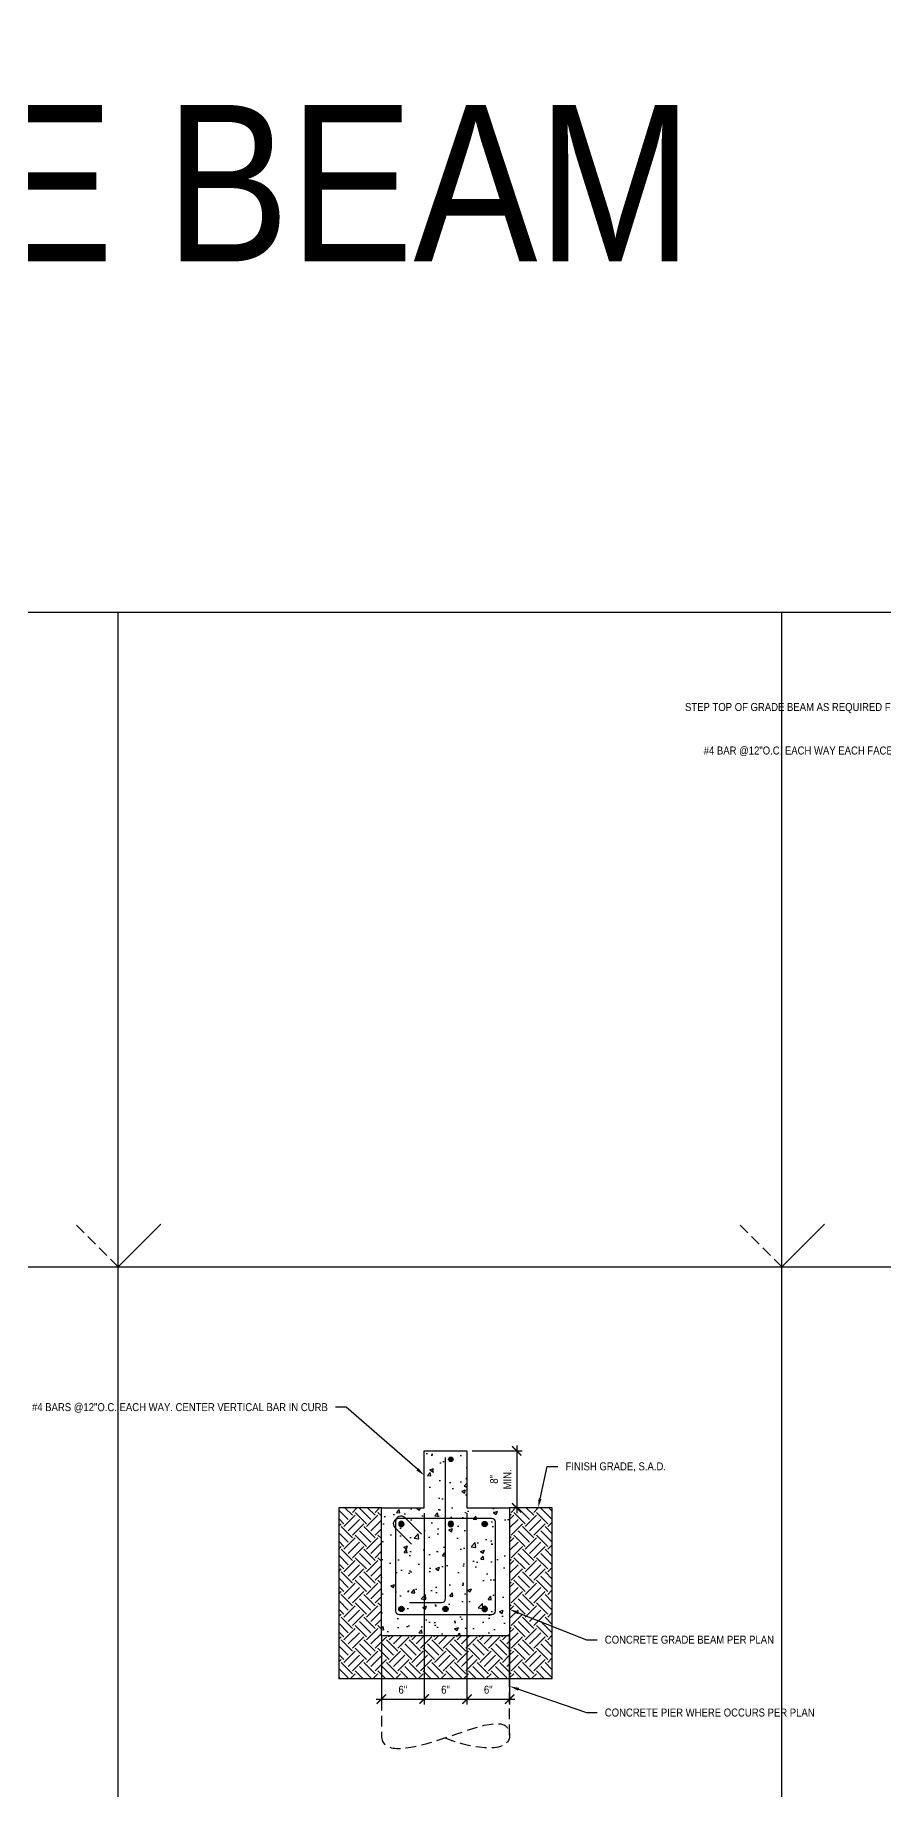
# Model space of a CAD drawing. Header units: inches. Extents: x -2661 to 42767, y -1222 to 9099.
# Drawn here: x -307.2 to -188, y 1586 to 1832.7 of the extents above; entities that cross this region are included whole.
import ezdxf
from ezdxf import colors
from ezdxf.entities.mleader import LeaderData, LeaderLine
from ezdxf.math import Vec2, Vec3

# ---------------------------------------------------------------- set-up
doc = ezdxf.new("R2010")
doc.units = ezdxf.units.IN
doc.header["$LTSCALE"] = 12
doc.header["$MEASUREMENT"] = 0
doc.header["$PDMODE"] = 3
doc.linetypes.add('HIDDEN2', pattern=[0.1875, 0.125, -0.0625])
doc.layers.get('0').update_dxf_attribs({"linetype": 'CONTINUOUS'})
doc.layers.get('DefPoints').update_dxf_attribs({"color": 251, "linetype": 'CONTINUOUS'})
doc.layers.add('DESIGNER COMMENTS', color=221, linetype='CONTINUOUS', plot=False)
doc.layers.add('S-ANNO-GRID-NONPLOT', color=251, linetype='CONTINUOUS', plot=False)
for name, color, linetype in [('S-ANNO-DIMS', 2, 'CONTINUOUS'), ('S-ANNO-NOTE', 4, 'CONTINUOUS'), ('S-CONC', 4, 'CONTINUOUS'), ('S-GRADE', 3, 'CONTINUOUS'), ('S-REBAR', 7, 'CONTINUOUS')]:
    doc.layers.add(name, color=color, linetype=linetype)
doc.layers.add('S-ANNO-NONPLOT', color=253, linetype='CONTINUOUS', plot=False, transparency=0.5)
doc.layers.add('S-HATCH-SOIL', color=7, linetype='CONTINUOUS', true_color=0x8f8f8f, transparency=0.8)
doc.layers.add('S-HATCH2', color=2, linetype='CONTINUOUS', transparency=0.5)
doc.styles.add('Arial', font='arial.ttf', dxfattribs={"width": 0.85})
doc.dimstyles.new('DIM-12_Se', dxfattribs={"dimscale": 12, "dimtxt": 0.09375, "dimasz": 0.109375, "dimexe": 0.0625, "dimexo": 0.0625, "dimgap": 0.0625, "dimtad": 1, "dimdec": 4, "dimzin": 11, "dimdsep": 46, "dimlunit": 4, "dimtxsty": 'Arial', "dimblk": 'ARCHTICK', "dimcen": 0.125, "dimdle": 0.0625, "dimclrd": 256, "dimclre": 256, "dimclrt": 4, "dimadec": 0, "dimazin": 0, "dimtfac": 0.75, "dimtdec": 4, "dimtmove": 0, "dimatfit": 3, "dimfxl": 1, "dimfrac": 1, "dimtolj": 1, "dimtzin": 0, "dimarcsym": 0})
pattern_1 = [(45, (-4065.087, -1630.151), (0, 3.1819805), [2.25, -2.25]), (45, (-4065.6837, -1629.5544), (0, 3.1819805), [2.25, -2.25]), (45, (-4066.2803, -1628.9578), (0, 3.1819805), [2.25, -2.25]), (135, (-4066.2803, -1628.56), (-3.1819805, 4e-16), [2.25, -2.25]), (135, (-4065.6837, -1627.9634), (-3.1819805, 4e-16), [2.25, -2.25]), (135, (-4065.087, -1627.3668), (-3.1819805, 4e-16), [2.25, -2.25])]

# ---------------------------------------------------------------- blocks, each defined once
blk = doc.blocks.new('Se_24x36_STARTERS_GRID')
for p, q in [((-279.63, 276), (-186.42, 276)), ((-186.42, -92), (-186.42, 276)), ((-186.42, 276), (-93.21, 276)), ((-93.21, -92), (-93.21, 276)), ((-93.21, 276), (0, 276)), ((-186.42, 184), (-180.42, 190)), ((-93.21, 184), (-87.21, 190)), ((-279.63, 184), (-186.42, 184)), ((-186.42, 184), (-93.21, 184)), ((-93.21, 184), (0, 184))]:
    blk.add_line(p, q)
at = {"linetype": 'HIDDEN2'}
for p, q in [((-186.42, 184), (-192.42, 190)), ((-93.21, 184), (-99.21, 190))]:
    blk.add_line(p, q, dxfattribs=at)
blk = doc.blocks.new('*U521')
h = blk.add_hatch(color=256)
h.dxf.hatch_style = 1
h.paths.add_polyline_path([(0.375, 0, 1), (-0.375, 0, 1)])
at = {"color": 0}
blk.add_circle((0, 0), 0.375, dxfattribs=at)
blk = doc.blocks.new('*U286')
h = blk.add_hatch(color=256)
h.dxf.hatch_style = 1
h.paths.add_polyline_path([(0.3125, 0, 1), (-0.3125, 0, 1)])
at = {"color": 0}
blk.add_circle((0, 0), 0.3125, dxfattribs=at)
blk = doc.blocks.new('*U226')
at = {"color": 0, "linetype": 'ByBlock'}
blk.add_open_spline([(0, 0), (0, -2.97), (9.04, -0.78), (17.92, 3.04), (18.01, 0), (18.01, -3.04), (11.7, -1.6), (8.9, -0.41)], degree=3, knots=[0, 0, 0, 0, 8.908055, 18.018583, 18.018583, 18.018583, 27.129112, 27.129112, 27.129112, 27.129112], dxfattribs=at)
blk = doc.blocks.new('_ARCHTICK')
at = {"color": 0, "linetype": 'ByBlock', "const_width": 0.15}
blk.add_lwpolyline([(-0.5, -0.5), (0.5, 0.5)], dxfattribs=at)
blk = doc.blocks.new('*D2149')
at = {"layer": 'DefPoints', "color": 0, "transparency": 16777216}
for p in [(-246.54, 1633.66), (-239.54, 1625.66), (-239.54, 1625.66)]:
    blk.add_point(p, dxfattribs=at)
at = {"layer": 'S-ANNO-DIMS', "lineweight": -2, "transparency": 16777216}
for p, q in [((-245.79, 1633.66), (-238.79, 1633.66)), ((-239.54, 1634.41), (-239.54, 1624.91))]:
    blk.add_line(p, q, dxfattribs=at)
at = {"layer": 'S-ANNO-DIMS', "lineweight": -2, "transparency": 16777216, "xscale": 1.3125, "yscale": 1.3125, "zscale": 1.3125}
for p, rotation in [((-239.54, 1633.66), 90), ((-239.54, 1625.66), 270)]:
    blk.add_blockref('_ARCHTICK', p, dxfattribs=dict(at, rotation=rotation))
at = {"layer": 'S-ANNO-DIMS', "color": 4, "transparency": 16777216, "insert": (-241.79, 1629.66), "char_height": 1.125, "attachment_point": 5, "rotation": 90, "style": 'Arial'}
blk.add_mtext('\\A1;8" \\PMIN.', dxfattribs=at)
blk = doc.blocks.new('*D2142')
at = {"layer": 'DefPoints', "color": 0, "transparency": 16777216}
for p in [(-252.54, 1625.66), (-258.54, 1607.66), (-252.54, 1598.77)]:
    blk.add_point(p, dxfattribs=at)
at = {"layer": 'S-ANNO-DIMS', "lineweight": -2, "transparency": 16777216}
for p, q in [((-252.54, 1624.91), (-252.54, 1598.02)), ((-258.54, 1606.91), (-258.54, 1598.02)), ((-259.29, 1598.77), (-251.79, 1598.77))]:
    blk.add_line(p, q, dxfattribs=at)
at = {"layer": 'S-ANNO-DIMS', "lineweight": -2, "transparency": 16777216, "xscale": 1.3125, "yscale": 1.3125, "zscale": 1.3125, "rotation": 180}
blk.add_blockref('_ARCHTICK', (-258.54, 1598.77), dxfattribs=at)
at = {"layer": 'S-ANNO-DIMS', "lineweight": -2, "transparency": 16777216, "xscale": 1.3125, "yscale": 1.3125, "zscale": 1.3125}
blk.add_blockref('_ARCHTICK', (-252.54, 1598.77), dxfattribs=at)
at = {"layer": 'S-ANNO-DIMS', "color": 4, "transparency": 16777216, "insert": (-255.54, 1600.09), "char_height": 1.125, "attachment_point": 5, "style": 'Arial'}
blk.add_mtext('\\A1;6"', dxfattribs=at)
blk = doc.blocks.new('*D2143')
at = {"layer": 'DefPoints', "color": 0, "transparency": 16777216}
for p in [(-252.54, 1625.66), (-246.54, 1625.66), (-246.54, 1598.77)]:
    blk.add_point(p, dxfattribs=at)
at = {"layer": 'S-ANNO-DIMS', "lineweight": -2, "transparency": 16777216}
for p, q in [((-252.54, 1624.91), (-252.54, 1598.02)), ((-246.54, 1624.91), (-246.54, 1598.02)), ((-253.29, 1598.77), (-245.79, 1598.77))]:
    blk.add_line(p, q, dxfattribs=at)
at = {"layer": 'S-ANNO-DIMS', "lineweight": -2, "transparency": 16777216, "xscale": 1.3125, "yscale": 1.3125, "zscale": 1.3125, "rotation": 180}
blk.add_blockref('_ARCHTICK', (-252.54, 1598.77), dxfattribs=at)
at = {"layer": 'S-ANNO-DIMS', "lineweight": -2, "transparency": 16777216, "xscale": 1.3125, "yscale": 1.3125, "zscale": 1.3125}
blk.add_blockref('_ARCHTICK', (-246.54, 1598.77), dxfattribs=at)
at = {"layer": 'S-ANNO-DIMS', "color": 4, "transparency": 16777216, "insert": (-249.54, 1600.09), "char_height": 1.125, "attachment_point": 5, "style": 'Arial'}
blk.add_mtext('\\A1;6"', dxfattribs=at)
blk = doc.blocks.new('*D2144')
at = {"layer": 'DefPoints', "color": 0, "transparency": 16777216}
for p in [(-246.54, 1625.66), (-240.54, 1607.66), (-240.54, 1598.77)]:
    blk.add_point(p, dxfattribs=at)
at = {"layer": 'S-ANNO-DIMS', "lineweight": -2, "transparency": 16777216}
for p, q in [((-246.54, 1624.91), (-246.54, 1598.02)), ((-240.54, 1606.91), (-240.54, 1598.02)), ((-247.29, 1598.77), (-239.79, 1598.77))]:
    blk.add_line(p, q, dxfattribs=at)
at = {"layer": 'S-ANNO-DIMS', "lineweight": -2, "transparency": 16777216, "xscale": 1.3125, "yscale": 1.3125, "zscale": 1.3125, "rotation": 180}
blk.add_blockref('_ARCHTICK', (-246.54, 1598.77), dxfattribs=at)
at = {"layer": 'S-ANNO-DIMS', "lineweight": -2, "transparency": 16777216, "xscale": 1.3125, "yscale": 1.3125, "zscale": 1.3125}
blk.add_blockref('_ARCHTICK', (-240.54, 1598.77), dxfattribs=at)
at = {"layer": 'S-ANNO-DIMS', "color": 4, "transparency": 16777216, "insert": (-243.54, 1600.09), "char_height": 1.125, "attachment_point": 5, "style": 'Arial'}
blk.add_mtext('\\A1;6"', dxfattribs=at)

msp = doc.modelspace()

# ---------------------------------------------------------------- hatches: boundary and pattern name
at = {"layer": 'S-HATCH-SOIL'}
h = msp.add_hatch(dxfattribs=at)
h.set_pattern_fill('EARTH', color=256, scale=9, angle=45, style=0)
h.set_pattern_definition(pattern_1)
h.paths.add_polyline_path([(-258.54253, 1607.6629), (-258.54253, 1625.6629), (-264.54253, 1625.6629), (-264.54253, 1601.6629), (-240.54253, 1601.6629), (-240.54253, 1607.6629)])
h = msp.add_hatch(dxfattribs=at)
h.set_pattern_fill('EARTH', color=256, scale=9, angle=45, style=0)
h.set_pattern_definition(pattern_1)
h.paths.add_polyline_path([(-234.54253, 1625.6629), (-240.54253, 1625.6629), (-240.54253, 1601.6629), (-234.54253, 1601.6629)])
at = {"layer": 'S-HATCH2'}
h = msp.add_hatch(dxfattribs=at)
h.set_pattern_fill('AR-CONC', color=256, scale=0.75, style=0)
h.set_pattern_definition([(50, (-1427.3073, 828.287), (5.379451, -0.470641), [0.5625, -6.1875]), (355, (-1427.3073, 828.287), (-1.040635, 5.64144), [0.45, -4.95]), (100.45144, (-1426.859, 828.2477), (4.338816, 5.1708), [0.478051, -5.258566]), (46.1842, (-1427.307, 829.787), (8.00431, -1.241395), [0.84375, -9.28125]), (96.63564, (-1426.64, 829.6835), (7.009965, 7.30589), [0.717078, -7.887853]), (351.18416, (-1427.307, 829.787), (7.009965, 7.30589), [0.675, -7.425]), (21, (-1426.5573, 829.412), (4.476803, -3.019642), [0.5625, -6.1875]), (326, (-1426.5573, 829.412), (1.824865, 5.438625), [0.45, -4.95]), (71.45144, (-1426.184, 829.1603), (6.301668, 2.418984), [0.478051, -5.258566]), (37.5, (-1427.3073, 828.287), (0.091199, 2.496704), [0, -4.89, 0, -5.025, 0, -4.96875]), (7.5, (-1427.3073, 828.287), (1.9730215, 2.958088), [0, -2.865, 0, -4.7775, 0, -1.89375]), (327.5, (-1428.9798, 828.287), (4.0036683, -0.1691615), [0, -1.875, 0, -5.85, 0, -7.7625]), (317.5, (-1429.7298, 828.287), (4.373896, 0.750787), [0, -2.4375, 0, -3.885, 0, -5.5125])])
h.paths.add_polyline_path([(-258.54253, 1625.6629), (-252.54253, 1625.6629), (-252.54253, 1633.6629), (-246.54253, 1633.6629), (-246.54253, 1625.6629), (-240.54253, 1625.6629), (-240.54253, 1607.6629), (-258.54253, 1607.6629)])

# ---------------------------------------------------------------- linework, layer by layer
at = {"layer": 'S-ANNO-NONPLOT', "transparency": 33554495}
msp.add_lwpolyline([(-258.54253, 1607.6629), (-258.54253, 1625.6629), (-264.54253, 1625.6629), (-264.54253, 1601.6629), (-240.54253, 1601.6629), (-240.54253, 1607.6629), (-258.54253, 1607.6629)], dxfattribs=at)
msp.add_lwpolyline([(-234.54253, 1625.6629), (-240.54253, 1625.6629), (-240.54253, 1601.6629), (-234.54253, 1601.6629)], close=True, dxfattribs=at)
at = {"layer": 'S-CONC'}
msp.add_lwpolyline([(-258.54253, 1625.6629), (-252.54253, 1625.6629), (-252.54253, 1633.6629), (-246.54253, 1633.6629), (-246.54253, 1625.6629), (-240.54253, 1625.6629), (-240.54253, 1607.6629), (-258.54253, 1607.6629)], close=True, dxfattribs=at)
at = {"layer": 'S-CONC', "color": 2, "linetype": 'HIDDEN2'}
msp.add_lwpolyline([(-240.54253, 1593.7228), (-240.54253, 1607.6629), (-258.54253, 1607.6629), (-258.5496, 1593.71948)], dxfattribs=at)
at = {"layer": 'S-GRADE'}
for p, q in [((-258.54253, 1625.6629), (-264.54253, 1625.6629)), ((-234.54253, 1625.6629), (-240.54253, 1625.6629))]:
    msp.add_line(p, q, dxfattribs=at)
at = {"layer": 'S-REBAR'}
for points in [[(-254.60308, 1612.35278), (-250.10308, 1612.35278, 0.414213562), (-249.54253, 1612.91333), (-249.54253, 1632.72408)], [(-252.93175, 1621.94662), (-255.2622, 1624.27707, 0.668178638), (-256.54253, 1623.74674), (-256.54253, 1611.14896, 0.414213562), (-256.05648, 1610.6629), (-243.02859, 1610.6629, 0.414213562), (-242.54253, 1611.14896), (-242.54253, 1623.67684, 0.414213562), (-243.02859, 1624.1629), (-256.12637, 1624.1629, 0.668178638), (-256.6567, 1622.88257), (-254.32625, 1620.55212)]]:
    msp.add_lwpolyline(points, format="xyb", dxfattribs=at)

# ---------------------------------------------------------------- block references
at = {"layer": 'S-ANNO-GRID-NONPLOT'}
msp.add_blockref('Se_24x36_STARTERS_GRID', (-109.09998, 1475.54657), dxfattribs=at)
at = {"layer": 'S-CONC', "color": 2, "linetype": 'HIDDEN2'}
msp.add_blockref('*U226', (-258.5496, 1593.71948), dxfattribs=at)
at = {"layer": 'S-REBAR', "linetype": 'ByBlock'}
for name, p in [('*U286', (-248.79253, 1632.47408)), ('*U521', (-244.04253, 1623.38527))]:
    msp.add_blockref(name, p, dxfattribs=at)
at = {"layer": 'S-REBAR', "linetype": 'ByBlock', "xscale": -1}
for p in [(-255.73574, 1623.38527), (-248.79253, 1623.38527)]:
    msp.add_blockref('*U521', p, dxfattribs=at)
at = {"layer": 'S-REBAR', "linetype": 'ByBlock', "rotation": 180}
for p in [(-255.73574, 1611.44054), (-249.54253, 1611.44054)]:
    msp.add_blockref('*U521', p, dxfattribs=at)
at = {"layer": 'S-REBAR', "linetype": 'ByBlock', "xscale": -1, "rotation": 180}
msp.add_blockref('*U521', (-244.04253, 1611.44054), dxfattribs=at)

# ---------------------------------------------------------------- texts
at = {"layer": 'S-ANNO-NOTE', "color": 2, "insert": (-481.93637, 1757.54657), "char_height": 22, "width": 291.3073085, "attachment_point": 7, "style": 'Arial'}
msp.add_mtext('\\A1;\\pxql,t10;PIER & GRADE BEAM (CC 07-01)', dxfattribs=at)

# ---------------------------------------------------------------- dimensions: what is measured, and where the dimension line sits
at = {"layer": 'S-ANNO-DIMS'}
dim = msp.add_linear_dim(base=(-239.54253, 1625.6629), p1=(-246.54253, 1633.6629), p2=(-239.54253, 1625.6629), angle=90, text='<> \\PMIN.', dimstyle='DIM-12_Se', dxfattribs=at)
dim.commit()
dim.dimension.update_dxf_attribs({"geometry": '*D2149', "text_midpoint": (-241.79484, 1629.6629)})
for base, p1, p2, picture, middle in [((-252.54253, 1598.76632), (-258.54253, 1607.6629), (-252.54253, 1625.6629), '*D2142', (-255.54253, 1600.09071)), ((-246.54253, 1598.76632), (-252.54253, 1625.6629), (-246.54253, 1625.6629), '*D2143', (-249.54253, 1600.09071)), ((-240.54253, 1598.76632), (-246.54253, 1625.6629), (-240.54253, 1607.6629), '*D2144', (-243.54253, 1600.09071))]:
    dim = msp.add_linear_dim(base=base, p1=p1, p2=p2, angle=180, dimstyle='DIM-12_Se', dxfattribs=at)
    dim.commit()
    dim.dimension.update_dxf_attribs({"geometry": picture, "text_midpoint": middle})

# ---------------------------------------------------------------- leaders
at = {"layer": 'DESIGNER COMMENTS'}
ml = msp.add_multileader_mtext('Standard', dxfattribs=at)
ml.set_content('\\A1;{\\C221;**OR REMOVE BLOCKING  AND CHECK STEEL BEAM FOR COMPRESSION/FULLY UNBRACED**}', color=4, style='Arial')
ml.set_leader_properties(color=2)
ml.build(insert=Vec2(0, 0))
ml.multileader.update_dxf_attribs({"dogleg_length": 0.36, "arrow_head_size": 1.3125, "scale": 12})
ctx = ml.context
ctx.base_point, ctx.scale, ctx.char_height, ctx.arrow_head_size, ctx.landing_gap_size, ctx.plane_origin = Vec3(-821.89359, 2812.87241), 12, 1.125, 1.3125, 1.08, Vec3(-798.84089, 3112.57783)
ctx.text_align_type = 2
notes = []
notes.append((ctx, [(0, (0, 0, 0), (0, 0), (1, 0), 1, [])]))
ctx.mtext.insert, ctx.mtext.width, ctx.mtext.alignment, ctx.mtext.flow_direction = Vec3(-803.19341, 2813.4445), 18.6130968, 3, 5
ml = msp.add_multileader_mtext('Standard', dxfattribs=at)
ml.set_content('\\A1;{\\C221;**OR REMOVE BLOCKING  AND CHECK STEEL BEAM FOR COMPRESSION/FULLY UNBRACED**}', color=4, style='Arial')
ml.set_leader_properties(color=2)
ml.build(insert=Vec2(0, 0))
ml.multileader.update_dxf_attribs({"dogleg_length": 0.36, "arrow_head_size": 1.3125, "scale": 12})
ctx = ml.context
ctx.base_point, ctx.scale, ctx.char_height, ctx.arrow_head_size, ctx.landing_gap_size, ctx.plane_origin = Vec3(-919.29777, 2809.54938), 12, 1.125, 1.3125, 1.08, Vec3(-896.24507, 3109.25481)
ctx.text_align_type = 2
notes.append((ctx, [(0, (0, 0, 0), (0, 0), (1, 0), 1, [])]))
ctx.mtext.insert, ctx.mtext.width, ctx.mtext.alignment, ctx.mtext.flow_direction = Vec3(-900.59759, 2810.12148), 18.6130968, 3, 5
ml = msp.add_multileader_mtext('Standard', dxfattribs=at)
ml.set_content('\\A1;{\\C221;**OR REMOVE BLOCKING  AND CHECK STEEL BEAM FOR COMPRESSION/FULLY UNBRACED**}', color=4, style='Arial')
ml.set_leader_properties(color=2)
ml.build(insert=Vec2(0, 0))
ml.multileader.update_dxf_attribs({"dogleg_length": 0.36, "arrow_head_size": 1.3125, "scale": 12})
ctx = ml.context
ctx.base_point, ctx.scale, ctx.char_height, ctx.arrow_head_size, ctx.landing_gap_size, ctx.plane_origin = Vec3(-899.76304, 2702.80006), 12, 1.125, 1.3125, 1.08, Vec3(-876.71034, 3002.50548)
ctx.text_align_type = 2
notes.append((ctx, [(0, (0, 0, 0), (0, 0), (1, 0), 1, [])]))
ctx.mtext.insert, ctx.mtext.width, ctx.mtext.alignment, ctx.mtext.flow_direction = Vec3(-881.06286, 2703.37215), 18.6130968, 3, 5
ml = msp.add_multileader_mtext('Standard', dxfattribs=at)
ml.set_content('\\A1;{\\C221;**OR REMOVE BLOCKING  AND CHECK STEEL BEAM FOR COMPRESSION/FULLY UNBRACED**}', color=4, style='Arial')
ml.set_leader_properties(color=2)
ml.build(insert=Vec2(0, 0))
ml.multileader.update_dxf_attribs({"dogleg_length": 0.36, "arrow_head_size": 1.3125, "scale": 12})
ctx = ml.context
ctx.base_point, ctx.scale, ctx.char_height, ctx.arrow_head_size, ctx.landing_gap_size, ctx.plane_origin = Vec3(-801.79391, 2704.25533), 12, 1.125, 1.3125, 1.08, Vec3(-778.74122, 3003.96076)
ctx.text_align_type = 2
notes.append((ctx, [(0, (0, 0, 0), (0, 0), (1, 0), 1, [])]))
ctx.mtext.insert, ctx.mtext.width, ctx.mtext.alignment, ctx.mtext.flow_direction = Vec3(-783.09374, 2704.82743), 18.6130968, 3, 5
ml = msp.add_multileader_mtext('Standard', dxfattribs=at)
ml.set_content('\\A1;{\\C221;**OR REMOVE BLOCKING  AND CHECK STEEL BEAM FOR COMPRESSION/FULLY UNBRACED**}', color=4, style='Arial')
ml.set_leader_properties(color=2)
ml.build(insert=Vec2(0, 0))
ml.multileader.update_dxf_attribs({"dogleg_length": 0.36, "arrow_head_size": 1.3125, "scale": 12})
ctx = ml.context
ctx.base_point, ctx.scale, ctx.char_height, ctx.arrow_head_size, ctx.landing_gap_size, ctx.plane_origin = Vec3(-912.68205, 2632.22233), 12, 1.125, 1.3125, 1.08, Vec3(-889.62935, 2924.45911)
ctx.text_align_type = 2
notes.append((ctx, [(0, (0, 0, 0), (0, 0), (1, 0), 1, [])]))
ctx.mtext.insert, ctx.mtext.width, ctx.mtext.alignment, ctx.mtext.flow_direction = Vec3(-893.98187, 2632.79442), 18.6130968, 3, 5
at = {"layer": 'S-ANNO-NOTE'}
ml = msp.add_multileader_mtext('Standard', dxfattribs=at)
ml.set_content('\\A1;STEP TOP OF GRADE BEAM AS REQUIRED FOR LEVEL SURFACE', color=4, style='Arial')
ml.set_leader_properties(color=2)
ml.build(insert=Vec2(0, 0))
ml.multileader.update_dxf_attribs({"dogleg_length": 0.36, "arrow_head_size": 1.3125, "scale": 12})
ctx = ml.context
ctx.base_point, ctx.scale, ctx.char_height, ctx.arrow_head_size, ctx.landing_gap_size, ctx.plane_origin = Vec3(-191.27028, 1738.21091), 12, 1.125, 1.3125, 1.08, Vec3(-120.02065, 2035.98324)
ctx.text_align_type = 2
notes.append((ctx, [(0, (1, 1, 0), (-171.1727, 1738.21091), (-1, 0), 1.5, [(0, [(-158.15521, 1730.85224)], 0, [])])]))
ctx.mtext.insert, ctx.mtext.width, ctx.mtext.alignment, ctx.mtext.flow_direction = Vec3(-173.7527, 1738.78301), 17.75, 3, 5
ml = msp.add_multileader_mtext('Standard', dxfattribs=at)
ml.set_content('\\A1;#4 BAR @12"O.C. EACH WAY EACH FACE WHERE EXTENDED', color=4, style='Arial')
ml.set_leader_properties(color=2)
ml.build(insert=Vec2(0, 0))
ml.multileader.update_dxf_attribs({"dogleg_length": 0.36, "arrow_head_size": 1.3125, "scale": 12})
ctx = ml.context
ctx.base_point, ctx.scale, ctx.char_height, ctx.arrow_head_size, ctx.landing_gap_size, ctx.plane_origin = Vec3(-191.14765, 1732.10617), 12, 1.125, 1.3125, 1.08, Vec3(-120.02065, 2029.11369)
ctx.text_align_type = 2
notes.append((ctx, [(0, (1, 1, 0), (-171.1727, 1732.10617), (-1, 0), 1.5, [(0, [(-158.95453, 1725.84777)], 0, [])])]))
ctx.mtext.insert, ctx.mtext.width, ctx.mtext.alignment, ctx.mtext.flow_direction = Vec3(-173.7527, 1732.66867), 17.75, 3, 5
ml = msp.add_multileader_mtext('Standard', dxfattribs=at)
ml.set_content('\\A1;CONCRETE WALL PER PLAN', color=4, style='Arial')
ml.set_leader_properties(color=2)
ml.build(insert=Vec2(0, 0))
ml.multileader.update_dxf_attribs({"dogleg_length": 0.36, "arrow_head_size": 1.3125, "scale": 12})
ctx = ml.context
ctx.base_point, ctx.scale, ctx.char_height, ctx.arrow_head_size, ctx.landing_gap_size, ctx.plane_origin = Vec3(-329.24035, 1642.42761), 12, 1.125, 1.3125, 1.08, Vec3(-376.78915, 1939.21398)
notes.append((ctx, [(0, (1, 1, 0), (-330.74035, 1642.42761), (1, 0), 1.5, [(0, [(-341.52728, 1637.6629)], 0, [])])]))
ctx.mtext.insert, ctx.mtext.width, ctx.mtext.flow_direction = Vec3(-328.16035, 1642.9997), 19.5918972, 5
ml = msp.add_multileader_mtext('Standard', dxfattribs=at)
ml.set_content('CONCRETE CURB w/  #4 BARS @12"O.C. EACH WAY. CENTER VERTICAL BAR IN CURB', color=4, style='Arial')
ml.set_leader_properties(color=2)
ml.build(insert=Vec2(0, 0))
ml.multileader.update_dxf_attribs({"dogleg_length": 0.36, "arrow_head_size": 1.3125, "scale": 12})
ctx = ml.context
ctx.base_point, ctx.scale, ctx.char_height, ctx.arrow_head_size, ctx.landing_gap_size, ctx.plane_origin = Vec3(-283.26901, 1639.80351), 12, 1.125, 1.3125, 1.08, Vec3(-216.97217, 1950.84945)
ctx.text_align_type = 2
notes.append((ctx, [(0, (1, 1, 0), (-263.4917, 1639.80351), (-1, 0), 1.5, [(0, [(-252.50649, 1630.21302)], 0, [])])]))
ctx.mtext.insert, ctx.mtext.width, ctx.mtext.alignment, ctx.mtext.flow_direction = Vec3(-266.0717, 1640.3756), 16.9898811, 3, 5
ml = msp.add_multileader_mtext('Standard', dxfattribs=at)
ml.set_content('\\A1;{\\C4;FINISH GRADE, S.A.D.}', color=4, style='Arial')
ml.set_leader_properties(color=2)
ml.build(insert=Vec2(0, 0))
ml.multileader.update_dxf_attribs({"dogleg_length": 0.36, "arrow_head_size": 1.3125, "scale": 12})
ctx = ml.context
ctx.base_point, ctx.scale, ctx.char_height, ctx.arrow_head_size, ctx.landing_gap_size, ctx.plane_origin = Vec3(-329.24035, 1636.42761), 12, 1.125, 1.3125, 1.08, Vec3(-376.78915, 1933.21398)
notes.append((ctx, [(0, (1, 1, 0), (-330.74035, 1636.42761), (1, 0), 1.5, [(0, [(-333.22017, 1631.6629)], 0, [])])]))
ctx.mtext.insert, ctx.mtext.width, ctx.mtext.flow_direction = Vec3(-328.16035, 1637.10138), 19.5918972, 5
ml = msp.add_multileader_mtext('Standard', dxfattribs=at)
ml.set_content('\\A1;FINISH GRADE, S.A.D.', color=4, style='Arial')
ml.set_leader_properties(color=2)
ml.build(insert=Vec2(0, 0))
ml.multileader.update_dxf_attribs({"dogleg_length": 0.36, "arrow_head_size": 1.3125, "scale": 12})
ctx = ml.context
ctx.base_point, ctx.scale, ctx.char_height, ctx.arrow_head_size, ctx.landing_gap_size, ctx.plane_origin = Vec3(-233.76227, 1631.48135), 12, 1.125, 1.3125, 1.08, Vec3(-280.11151, 1927.21398)
notes.append((ctx, [(0, (1, 1, 0), (-235.26227, 1631.48135), (1, 0), 1.5, [(0, [(-236.54253, 1625.6629)], 0, [])])]))
ctx.mtext.insert, ctx.mtext.width, ctx.mtext.flow_direction = Vec3(-232.68227, 1632.05344), 9.7642173, 5
ml = msp.add_multileader_mtext('Standard', dxfattribs=at)
ml.set_content('{\\C4;CONCRETE GRADE BEAM PER PLAN}', color=4, style='Arial')
ml.set_leader_properties(color=2)
ml.build(insert=Vec2(0, 0))
ml.multileader.update_dxf_attribs({"dogleg_length": 0.36, "arrow_head_size": 1.3125, "scale": 12})
ctx = ml.context
ctx.base_point, ctx.scale, ctx.char_height, ctx.arrow_head_size, ctx.landing_gap_size, ctx.plane_origin = Vec3(-228.25166, 1607.12757), 12, 1.125, 1.3125, 1.08, Vec3(-276.07685, 1905.46239)
notes.append((ctx, [(0, (1, 1, 0), (-229.75166, 1607.12757), (1, 0), 1.5, [(0, [(-240.53859, 1611.38375)], 0, [])])]))
ctx.mtext.insert, ctx.mtext.width, ctx.mtext.flow_direction = Vec3(-227.17166, 1607.69046), 14.7013617, 5
ml = msp.add_multileader_mtext('Standard', dxfattribs=at)
ml.set_content('CONCRETE PIER WHERE OCCURS PER PLAN', color=4, style='Arial')
ml.set_leader_properties(color=2)
ml.build(insert=Vec2(0, 0))
ml.multileader.update_dxf_attribs({"dogleg_length": 0.36, "arrow_head_size": 1.3125, "scale": 12})
ctx = ml.context
ctx.base_point, ctx.scale, ctx.char_height, ctx.arrow_head_size, ctx.landing_gap_size, ctx.plane_origin = Vec3(-228.25166, 1596.88951), 12, 1.125, 1.3125, 1.08, Vec3(-276.07685, 1894.66183)
notes.append((ctx, [(0, (1, 1, 0), (-229.75166, 1596.88951), (1, 0), 1.5, [(0, [(-240.53859, 1600.58319)], 0, [])])]))
ctx.mtext.insert, ctx.mtext.width, ctx.mtext.flow_direction = Vec3(-227.17166, 1597.45201), 14.7013617, 5
for ctx, leaders in notes:
    for number, flags, end, landing, length, lines in leaders:
        leader = LeaderData()
        leader.index, (leader.has_last_leader_line, leader.has_dogleg_vector, leader.attachment_direction) = number, flags
        leader.last_leader_point, leader.dogleg_vector, leader.dogleg_length = Vec3(end), Vec3(landing), length
        for number, points, colour, breaks in lines:
            line = LeaderLine()
            line.index, line.vertices, line.color, line.breaks = number, Vec3.list(points), colors.encode_raw_color(colour), breaks
            leader.lines.append(line)
        ctx.leaders.append(leader)

doc.saveas('drawing.dxf')
